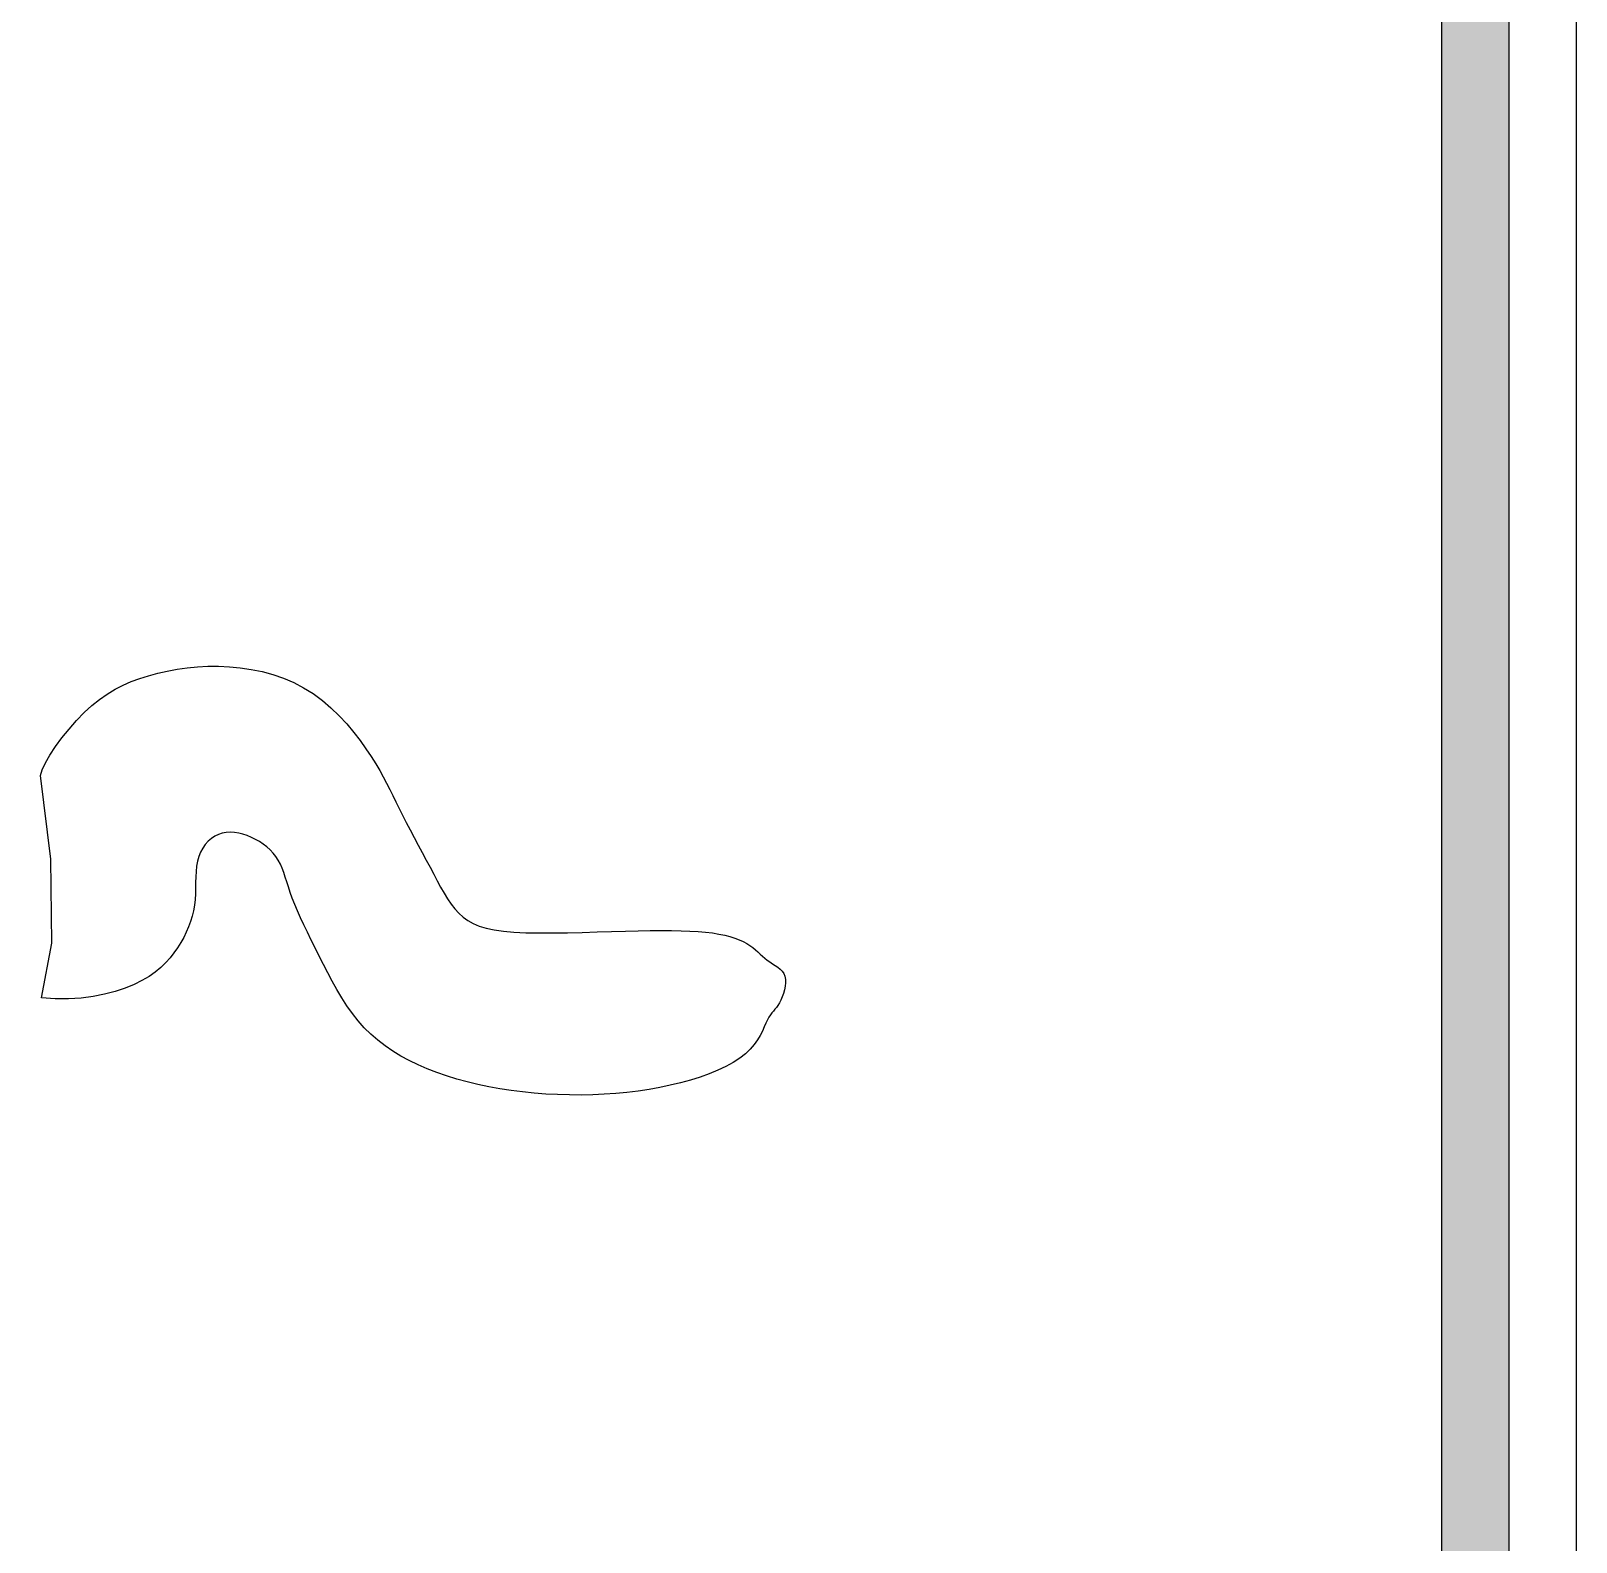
# Model space of a CAD drawing. Header units: millimetres. Extents: x 0 to 420, y 0 to 297.
# Drawn here: x 231.4 to 288.8, y 155.7 to 211.9 of the extents above; entities that cross this region are included whole.
import ezdxf

# ---------------------------------------------------------------- set-up
doc = ezdxf.new("R2010")
doc.units = ezdxf.units.MM
doc.layers.add('GREEN', color=96, linetype='Continuous')
doc.layers.add('L35', color=3, linetype='Continuous')

msp = doc.modelspace()

# ---------------------------------------------------------------- hatches: boundary and pattern name
at = {"layer": 'GREEN'}
h = msp.add_hatch(color=256, dxfattribs=at)
edge = h.paths.add_edge_path()
edge.add_line((141.302262, 110.132521), (141.302262, 259.968745))
edge.add_arc((151.302262, 259.968745), 10, 90, 180, ccw=False)
edge.add_line((151.302262, 269.968745), (276.302262, 269.968745))
edge.add_arc((276.302262, 259.968745), 10, 0, 90, ccw=False)
edge.add_line((286.302262, 259.968745), (286.302262, 110.132521))
edge.add_arc((276.302262, 110.132521), 10, -90, 0, ccw=False)
edge.add_line((276.302262, 100.132521), (151.302262, 100.132521))
edge.add_arc((151.302262, 110.132521), 10, 180, 270, ccw=False)
edge = h.paths.add_edge_path(flags=16)
edge.add_line((143.802262, 110.132521), (143.802262, 259.968745))
edge.add_arc((151.302262, 259.968745), 7.5, 90, 180, ccw=False)
edge.add_line((151.302262, 267.468745), (276.302262, 267.468745))
edge.add_arc((276.302262, 259.968745), 7.5, 0, 90, ccw=False)
edge.add_line((283.802262, 259.968745), (283.802262, 110.132521))
edge.add_arc((276.302262, 110.132521), 7.5, -90, 0, ccw=False)
edge.add_line((276.302262, 102.632521), (151.302262, 102.632521))
edge.add_arc((151.302262, 110.132521), 7.5, 180, 270, ccw=False)

# ---------------------------------------------------------------- linework, layer by layer
for points in [[(141.302262, 110.132521), (141.302262, 259.968745, -0.414213562), (151.302262, 269.968745), (276.302262, 269.968745, -0.414213562), (286.302262, 259.968745), (286.302262, 110.132521, -0.414213562), (276.302262, 100.132521), (151.302262, 100.132521, -0.414213562)], [(143.802262, 110.132521), (143.802262, 259.968745, -0.414213562), (151.302262, 267.468745), (276.302262, 267.468745, -0.414213562), (283.802262, 259.968745), (283.802262, 110.132521, -0.414213562), (276.302262, 102.632521), (151.302262, 102.632521, -0.414213562)]]:
    msp.add_lwpolyline(points, format="xyb", close=True, dxfattribs=at)
at = {"layer": 'GREEN', "linetype": 'Continuous'}
for points in [[(231.714187, 184.228044), (231.77551, 184.43533), (231.89399, 184.690262), (232.061213, 184.981066), (232.268764, 185.295969), (232.508231, 185.623197), (232.7712, 185.950978), (233.049256, 186.267537), (233.333987, 186.561102), (233.618707, 186.822368), (233.903644, 187.051909), (234.190756, 187.252766), (234.481998, 187.427982), (234.779329, 187.580598), (235.084704, 187.713658), (235.400081, 187.830203), (235.727417, 187.933275), (236.068124, 188.025193), (236.421442, 188.105376), (236.786066, 188.172521), (237.160692, 188.225325), (237.544014, 188.262483), (237.93473, 188.282692), (238.331533, 188.284648), (238.733119, 188.267046), (239.137967, 188.228584), (239.543685, 188.167958), (239.947663, 188.083863), (240.347292, 187.974996), (240.739964, 187.840053), (241.123069, 187.677731), (241.493998, 187.486725), (241.850143, 187.265732), (242.189183, 187.014751), (242.509959, 186.738998), (242.811602, 186.444992), (243.093241, 186.139252), (243.354008, 185.828297), (243.593032, 185.518645), (243.809444, 185.216816), (244.002373, 184.929329), (244.171821, 184.660892), (244.321265, 184.40897), (244.455055, 184.169216), (244.577539, 183.937285), (244.693065, 183.708831), (244.805982, 183.479508), (244.920638, 183.24497), (245.041382, 183.00087), (245.171476, 182.744095), (245.309831, 182.476455), (245.454275, 182.200992), (245.602632, 181.920748), (245.752729, 181.638766), (245.902391, 181.358088), (246.049444, 181.081756), (246.191713, 180.812812), (246.327749, 180.553936), (246.459002, 180.306359), (246.587646, 180.070952), (246.715855, 179.848582), (246.845804, 179.64012), (246.979666, 179.446433), (247.119616, 179.268393), (247.267828, 179.106867), (247.427057, 178.962508), (247.602375, 178.835098), (247.799435, 178.724203), (248.023892, 178.629388), (248.281397, 178.550219), (248.577604, 178.48626), (248.918166, 178.437078), (249.308737, 178.402238), (249.752121, 178.381015), (250.239738, 178.371526), (250.760157, 178.371598), (251.301951, 178.379059), (251.853691, 178.391735), (252.403946, 178.407453), (252.941289, 178.42404), (253.454291, 178.439323), (253.933722, 178.451418), (254.379157, 178.459595), (254.792368, 178.463411), (255.17513, 178.462424), (255.529217, 178.456193), (255.856402, 178.444275), (256.15846, 178.426229), (256.437163, 178.401614), (256.694145, 178.370116), (256.930471, 178.331946), (257.147068, 178.287445), (257.34486, 178.236951), (257.524772, 178.180805), (257.68773, 178.119347), (257.834659, 178.052916), (257.966483, 177.981854), (258.084407, 177.906642), (258.190747, 177.828335), (258.288097, 177.748129), (258.379052, 177.667222), (258.466207, 177.58681), (258.552157, 177.508091), (258.639496, 177.432261), (258.730819, 177.360517), (258.827692, 177.293438), (258.92757, 177.229126), (259.026876, 177.165066), (259.122037, 177.098744), (259.209477, 177.027644), (259.285622, 176.949249), (259.346898, 176.861046), (259.389728, 176.760519), (259.411594, 176.646243), (259.414193, 176.521155), (259.400277, 176.389284), (259.372599, 176.254657), (259.333911, 176.121302), (259.286966, 175.993247), (259.234516, 175.87452), (259.179313, 175.76915), (259.123652, 175.679695), (259.067991, 175.602843), (259.01233, 175.533814), (258.956669, 175.467828), (258.901008, 175.400103), (258.845347, 175.325859), (258.789686, 175.240315), (258.734025, 175.138692), (258.677639, 175.017583), (258.616904, 174.879091), (258.547473, 174.726692), (258.464996, 174.563862), (258.365125, 174.394079), (258.243511, 174.220819), (258.095806, 174.047559), (257.917661, 173.877776), (257.70596, 173.71444), (257.462515, 173.558491), (257.19037, 173.410365), (256.892568, 173.270497), (256.572154, 173.139321), (256.232171, 173.017271), (255.875664, 172.904782), (255.505677, 172.80229), (255.124891, 172.710155), (254.734539, 172.62845), (254.335489, 172.557176), (253.928612, 172.496332), (253.514777, 172.445919), (253.094854, 172.405936), (252.669714, 172.376383), (252.240224, 172.357261), (251.807328, 172.348569), (251.372258, 172.350307), (250.936318, 172.362476), (250.500813, 172.385075), (250.067047, 172.418105), (249.636326, 172.461565), (249.209953, 172.515455), (248.789233, 172.579776), (248.375398, 172.654527), (247.96939, 172.739708), (247.57208, 172.83532), (247.184336, 172.941362), (246.807029, 173.057834), (246.441028, 173.184737), (246.087203, 173.32207), (245.746423, 173.469834), (245.419414, 173.628173), (245.10632, 173.797811), (244.807142, 173.979618), (244.521878, 174.174463), (244.25053, 174.383215), (243.993097, 174.606744), (243.74958, 174.845918), (243.519977, 175.101607), (243.304073, 175.374028), (243.100779, 175.66079), (242.908792, 175.958852), (242.726806, 176.265172), (242.553517, 176.576707), (242.387621, 176.890415), (242.227812, 177.203253), (242.072787, 177.51218), (241.921676, 177.814516), (241.775348, 178.109029), (241.635108, 178.39485), (241.502261, 178.67111), (241.378111, 178.936939), (241.263962, 179.191469), (241.16112, 179.43383), (241.070888, 179.663153), (240.993774, 179.878859), (240.927097, 180.081527), (240.867377, 180.272026), (240.811136, 180.451225), (240.754895, 180.619994), (240.695175, 180.779202), (240.628497, 180.929718), (240.551383, 181.072411), (240.461151, 181.207934), (240.358309, 181.336068), (240.24416, 181.456379), (240.120009, 181.568433), (239.987162, 181.671795), (239.846922, 181.766031), (239.700594, 181.850705), (239.549482, 181.925384), (239.394892, 181.989487), (239.238128, 182.041856), (239.080494, 182.081188), (238.923294, 182.106177), (238.767834, 182.115521), (238.615418, 182.107915), (238.467351, 182.082057), (238.324937, 182.036641), (238.18948, 181.9708), (238.062286, 181.885401), (237.944658, 181.781749), (237.837902, 181.661148), (237.743321, 181.524901), (237.662221, 181.374313), (237.595906, 181.210686), (237.545681, 181.035326), (237.51198, 180.849607), (237.49176, 180.655197), (237.481106, 180.453833), (237.476105, 180.247253), (237.472844, 180.037198), (237.467408, 179.825403), (237.455885, 179.613609), (237.434359, 179.403553), (237.399644, 179.196641), (237.35145, 178.992946), (237.290213, 178.792209), (237.21637, 178.59417), (237.130358, 178.39857), (237.032613, 178.205149), (236.923572, 178.013648), (236.80367, 177.823808), (236.672722, 177.635603), (236.528051, 177.449946), (236.366355, 177.267986), (236.184335, 177.09087), (235.978691, 176.919745), (235.746122, 176.75576), (235.483328, 176.600063), (235.187009, 176.4538), (234.854908, 176.318498), (234.488936, 176.197191), (234.092049, 176.093293), (233.667202, 176.010216), (233.21735, 175.951373), (232.745447, 175.920177), (232.254449, 175.920041), (231.747311, 175.954377)], [(231.747311, 175.954377), (232.134078, 177.992498), (232.098917, 181.119958), (231.714187, 184.228044)]]:
    msp.add_lwpolyline(points, dxfattribs=at)
at = {"layer": 'L35'}
msp.add_lwpolyline([(138.802262, 110.132521), (138.802262, 259.968745, -0.414213562), (151.302262, 272.468745), (276.302262, 272.468745, -0.414213562), (288.802262, 259.968745), (288.802262, 110.132521, -0.414213562), (276.302262, 97.632521), (151.302262, 97.632521, -0.414213562)], format="xyb", close=True, dxfattribs=at)

doc.saveas('drawing.dxf')
